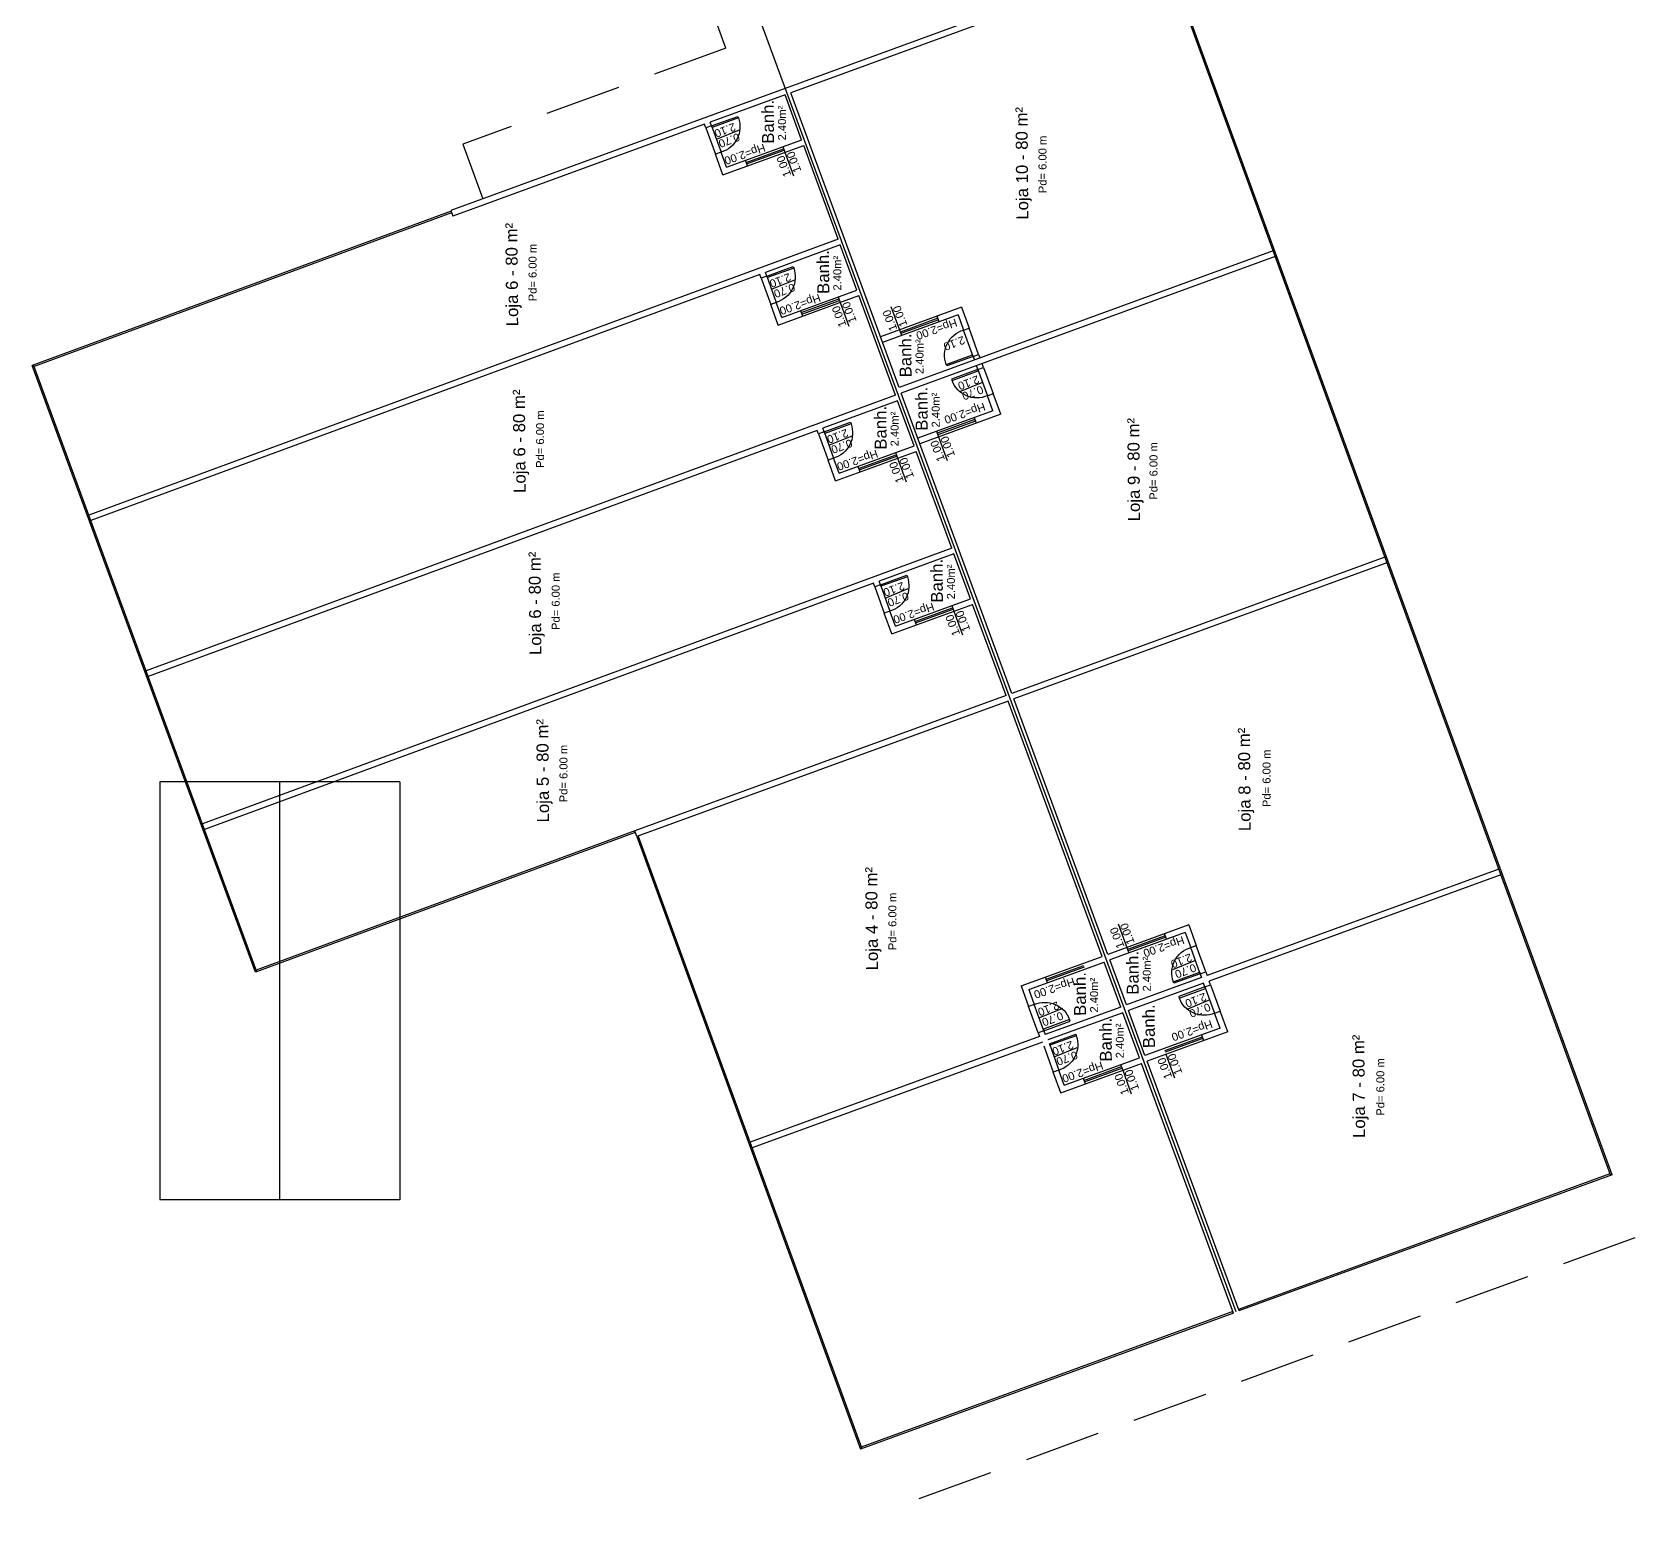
# Model space of a CAD drawing. Header units: millimetres. Extents: x -210 to 1173, y -437 to 320.
# Drawn here: x 1078.51 to 1118.57, y 54.74 to 91.74 of the extents above; entities that cross this region are included whole.
import ezdxf
from ezdxf.enums import TextEntityAlignment as Align

# ---------------------------------------------------------------- set-up
doc = ezdxf.new("R2010")
doc.units = ezdxf.units.MM
doc.header["$LTSCALE"] = 0.3
doc.linetypes.add('DASHED2', pattern=[9.525, 6.35, -3.175])
for name, color, linetype in [('CORTE', 6, 'Continuous'), ('COTAS', 1, 'Continuous'), ('ESQUADRIAS', 3, 'Continuous'), ('PISO', 1, 'Continuous'), ('PROJEÇÃO', 1, 'DASHED2'), ('TEXTOS', 2, 'Continuous'), ('VISTA', 2, 'Continuous')]:
    doc.layers.add(name, color=color, linetype=linetype)
doc.styles.add('2MM 1_100', font='ARIAL.TTF', dxfattribs={"height": 0.2})
doc.styles.add('3MM 1_100', font='ARIAL.TTF', dxfattribs={"height": 0.3})

msp = doc.modelspace()

# ---------------------------------------------------------------- linework, layer by layer
msp.add_line((1108.606, 59.739), (1093.606, 100.448))
at = {"layer": 'CORTE'}
for p, q in [((1106.787, 93.778), (1088.973, 87.278)), ((1106.839, 93.637), (1097.471, 90.219)), ((1097.33, 90.168), (1095.459, 89.485)), ((1097.745, 89.041), (1097.33, 90.168)), ((1100.182, 82.852), (1097.471, 90.219)), ((1095.318, 89.433), (1089.025, 87.137)), ((1095.352, 89.34), (1095.318, 89.433)), ((1095.493, 89.391), (1095.352, 89.34)), ((1095.493, 89.391), (1095.459, 89.485)), ((1095.867, 88.356), (1097.746, 89.041)), ((1095.731, 88.732), (1095.59, 88.681)), ((1095.777, 88.164), (1095.59, 88.681)), ((1095.867, 88.356), (1095.731, 88.732)), ((1095.777, 88.164), (1097.797, 88.9)), ((1098.66, 86.554), (1097.797, 88.9)), ((1088.973, 87.278), (1089.025, 87.137)), ((1098.66, 86.554), (1079.927, 79.662)), ((1098.711, 86.414), (1096.842, 85.726)), ((1099.126, 85.287), (1098.711, 86.414)), ((1109.53, 86.263), (1100.182, 82.852)), ((1109.581, 86.122), (1100.234, 82.711)), ((1096.701, 85.674), (1079.979, 79.521)), ((1096.733, 85.586), (1096.701, 85.674)), ((1096.874, 85.637), (1096.733, 85.586)), ((1096.874, 85.637), (1096.842, 85.726)), ((1097.112, 84.978), (1096.971, 84.927)), ((1097.248, 84.602), (1097.112, 84.978)), ((1097.158, 84.41), (1099.178, 85.146)), ((1097.248, 84.602), (1099.127, 85.287)), ((1100.093, 82.66), (1099.178, 85.146)), ((1097.158, 84.41), (1096.971, 84.927)), ((1101.744, 84.855), (1099.717, 84.115)), ((1101.654, 84.663), (1099.769, 83.974)), ((1101.654, 84.663), (1101.79, 84.286)), ((1101.744, 84.855), (1101.931, 84.337)), ((1101.79, 84.286), (1101.931, 84.337)), ((1102.028, 83.628), (1102.169, 83.679)), ((1102.028, 83.628), (1102.062, 83.534)), ((1102.147, 83.302), (1102.113, 83.396)), ((1102.147, 83.302), (1102.288, 83.354)), ((1102.169, 83.679), (1102.203, 83.585)), ((1102.288, 83.354), (1102.254, 83.447)), ((1100.093, 82.66), (1081.36, 75.767)), ((1102.996, 75.203), (1100.234, 82.711)), ((1102.389, 82.645), (1102.53, 82.697)), ((1102.527, 82.27), (1102.389, 82.645)), ((1102.72, 82.18), (1102.53, 82.697)), ((1100.144, 82.519), (1098.275, 81.831)), ((1100.559, 81.392), (1100.144, 82.519)), ((1102.527, 82.27), (1100.648, 81.585)), ((1102.72, 82.18), (1100.7, 81.444)), ((1098.134, 81.779), (1081.412, 75.626)), ((1098.166, 81.691), (1098.134, 81.779)), ((1098.307, 81.742), (1098.166, 81.691)), ((1098.307, 81.742), (1098.275, 81.831)), ((1098.681, 80.707), (1100.56, 81.392)), ((1098.545, 81.084), (1098.404, 81.033)), ((1098.591, 80.515), (1098.404, 81.033)), ((1098.681, 80.707), (1098.545, 81.084)), ((1098.591, 80.515), (1100.611, 81.251)), ((1101.5, 78.835), (1100.611, 81.251)), ((1101.5, 78.835), (1082.768, 71.943)), ((1101.552, 78.694), (1099.682, 78.007)), ((1101.966, 77.568), (1101.552, 78.694)), ((1112.324, 78.607), (1102.996, 75.203)), ((1112.375, 78.466), (1103.047, 75.066)), ((1099.542, 77.955), (1082.819, 71.802)), ((1099.573, 77.867), (1099.542, 77.955)), ((1099.715, 77.918), (1099.573, 77.867)), ((1099.715, 77.918), (1099.682, 78.007)), ((1099.998, 76.69), (1102.018, 77.427)), ((1100.088, 76.883), (1101.966, 77.568)), ((1102.855, 75.152), (1102.018, 77.427)), ((1099.952, 77.259), (1099.811, 77.208)), ((1099.998, 76.69), (1099.811, 77.208)), ((1100.088, 76.883), (1099.952, 77.259)), ((1102.855, 75.152), (1093.573, 71.764)), ((1102.907, 75.011), (1093.624, 71.624)), ((1105.256, 68.627), (1102.907, 75.011)), ((1105.396, 68.68), (1103.047, 75.066)), ((1100.837, 74.409), (1100.835, 74.415)), ((1100.978, 74.461), (1100.976, 74.466)), ((1093.624, 71.624), (1093.573, 71.764)), ((1115.169, 70.81), (1107.882, 68.151)), ((1115.22, 70.669), (1107.933, 68.013)), ((1107.423, 69.421), (1105.396, 68.68)), ((1107.423, 69.421), (1107.61, 68.903)), ((1107.333, 69.228), (1105.448, 68.539)), ((1107.333, 69.228), (1107.469, 68.852)), ((1103.229, 67.89), (1105.257, 68.627)), ((1105.862, 67.414), (1105.448, 68.539)), ((1107.469, 68.852), (1107.61, 68.903)), ((1103.422, 67.801), (1105.308, 68.486)), ((1105.721, 67.362), (1105.308, 68.486)), ((1107.707, 68.194), (1107.848, 68.245)), ((1107.707, 68.194), (1107.741, 68.099)), ((1107.848, 68.245), (1107.882, 68.151)), ((1103.229, 67.89), (1103.419, 67.373)), ((1103.422, 67.801), (1103.559, 67.425)), ((1107.741, 68.099), (1105.862, 67.414)), ((1107.792, 67.961), (1105.913, 67.276)), ((1107.826, 67.868), (1107.792, 67.961)), ((1107.826, 67.868), (1107.967, 67.919)), ((1107.967, 67.919), (1107.933, 68.013)), ((1103.559, 67.425), (1103.419, 67.373)), ((1105.721, 67.362), (1103.835, 66.674)), ((1105.773, 67.221), (1103.902, 66.539)), ((1106.188, 66.094), (1105.773, 67.221)), ((1106.327, 66.15), (1105.913, 67.276)), ((1108.068, 67.211), (1108.209, 67.262)), ((1108.206, 66.835), (1108.068, 67.211)), ((1108.399, 66.746), (1108.209, 67.262)), ((1103.694, 66.622), (1096.456, 63.981)), ((1103.801, 66.768), (1103.66, 66.716)), ((1103.66, 66.716), (1103.694, 66.622)), ((1103.801, 66.768), (1103.835, 66.674)), ((1108.206, 66.835), (1106.327, 66.15)), ((1108.399, 66.746), (1106.379, 66.01)), ((1103.761, 66.487), (1096.507, 63.84)), ((1104.174, 65.786), (1104.033, 65.735)), ((1104.22, 65.217), (1104.033, 65.735)), ((1104.31, 65.41), (1104.174, 65.786)), ((1104.22, 65.217), (1106.24, 65.954)), ((1104.31, 65.41), (1106.189, 66.095)), ((1108.536, 59.713), (1106.24, 65.954)), ((1108.677, 59.765), (1106.379, 66.01))]:
    msp.add_line(p, q, dxfattribs=at)
at = {"layer": 'COTAS'}
for p, q in [((1096.182, 89.286), (1095.604, 89.052)), ((1097.328, 88.729), (1097.542, 88.141)), ((1097.563, 85.532), (1096.985, 85.298)), ((1098.708, 84.975), (1098.923, 84.387)), ((1099.978, 84.877), (1100.192, 84.288)), ((1102.268, 82.974), (1101.691, 82.74)), ((1098.996, 81.637), (1098.418, 81.403)), ((1101.169, 81.615), (1101.383, 81.027)), ((1100.142, 81.08), (1100.356, 80.492)), ((1100.403, 77.813), (1099.826, 77.579)), ((1101.549, 77.256), (1101.763, 76.667)), ((1105.657, 69.442), (1105.872, 68.854)), ((1107.588, 68.523), (1107.011, 68.289)), ((1104.265, 67.323), (1103.688, 67.089)), ((1107.947, 67.539), (1107.37, 67.305)), ((1104.624, 66.34), (1104.047, 66.106)), ((1106.848, 66.181), (1107.063, 65.592)), ((1105.77, 65.783), (1105.985, 65.194))]:
    msp.add_line(p, q, dxfattribs=at)
at = {"layer": 'ESQUADRIAS'}
for p, q in [((1106.787, 93.778), (1117.963, 63.154)), ((1118, 63.167), (1106.825, 93.792)), ((1088.981, 87.255), (1078.509, 83.402)), ((1088.995, 87.218), (1078.56, 83.378)), ((1084.09, 68.233), (1078.509, 83.402)), ((1084.128, 68.246), (1078.546, 83.416)), ((1093.587, 71.727), (1084.09, 68.233)), ((1093.573, 71.764), (1084.114, 68.284)), ((1093.624, 71.624), (1099.212, 56.311)), ((1093.624, 71.624), (1099.212, 56.311)), ((1093.662, 71.637), (1099.25, 56.325)), ((1117.949, 63.191), (1108.663, 59.802)), ((1118, 63.167), (1108.676, 59.765)), ((1108.536, 59.713), (1099.212, 56.311)), ((1108.522, 59.751), (1099.236, 56.362))]:
    msp.add_line(p, q, dxfattribs=at)
at = {"layer": 'ESQUADRIAS', "extrusion": (4.15812e-17, -1.15185e-16, -1)}
for points in [[(-1096.152, 89.628), (-1096.165, 89.591), (-1095.507, 89.353), (-1095.493, 89.391)], [(-1097.533, 85.874), (-1097.546, 85.837), (-1096.888, 85.599), (-1096.874, 85.637)], [(-1098.966, 81.98), (-1098.979, 81.942), (-1098.321, 81.704), (-1098.307, 81.742)], [(-1100.373, 78.155), (-1100.387, 78.118), (-1099.728, 77.88), (-1099.715, 77.918)], [(-1104.594, 66.682), (-1104.608, 66.645), (-1103.95, 66.407), (-1103.936, 66.445)]]:
    msp.add_lwpolyline(points, close=True, dxfattribs=at)
at = {"layer": 'ESQUADRIAS', "extrusion": (-4.16718e-17, 1.15152e-16, -1)}
for points in [[(-1101.37, 83.39), (-1101.356, 83.428), (-1102.014, 83.666), (-1102.028, 83.628)], [(-1107.049, 67.956), (-1107.035, 67.993), (-1107.694, 68.231), (-1107.707, 68.194)]]:
    msp.add_lwpolyline(points, close=True, dxfattribs=at)
at = {"layer": 'ESQUADRIAS', "extrusion": (4.22879e-17, -1.14928e-16, -1)}
for points in [[(-1101.49, 83.06), (-1101.504, 83.023), (-1102.161, 83.264), (-1102.147, 83.302)], [(-1107.169, 67.626), (-1107.183, 67.588), (-1107.84, 67.83), (-1107.826, 67.868)]]:
    msp.add_lwpolyline(points, close=True, dxfattribs=at)
at = {"layer": 'ESQUADRIAS', "extrusion": (-4.21975e-17, 1.14961e-16, -1)}
msp.add_lwpolyline([(-1104.458, 67.009), (-1104.444, 67.047), (-1103.787, 66.806), (-1103.801, 66.768)], close=True, dxfattribs=at)
at = {"layer": 'PISO', "extrusion": (4.15812e-17, -1.15185e-16, -1)}
for p, q in [((1095.493, 89.391), (1095.731, 88.732)), ((1095.352, 89.34), (1095.59, 88.681)), ((1096.733, 85.586), (1096.971, 84.927)), ((1096.874, 85.637), (1097.112, 84.978)), ((1098.307, 81.742), (1098.545, 81.084)), ((1098.166, 81.691), (1098.404, 81.033)), ((1099.573, 77.867), (1099.811, 77.208)), ((1099.715, 77.918), (1099.952, 77.259)), ((1103.795, 66.394), (1104.033, 65.735)), ((1103.936, 66.445), (1104.174, 65.786))]:
    msp.add_line(p, q, dxfattribs=at)
at = {"layer": 'PISO', "extrusion": (-4.16718e-17, 1.15152e-16, -1)}
for p, q in [((1102.028, 83.628), (1101.79, 84.286)), ((1102.169, 83.679), (1101.931, 84.337)), ((1107.707, 68.194), (1107.469, 68.852)), ((1107.848, 68.245), (1107.61, 68.903))]:
    msp.add_line(p, q, dxfattribs=at)
at = {"layer": 'PISO', "extrusion": (4.22879e-17, -1.14928e-16, -1)}
for p, q in [((1102.288, 83.354), (1102.53, 82.697)), ((1102.147, 83.302), (1102.389, 82.645)), ((1107.826, 67.868), (1108.068, 67.211)), ((1107.967, 67.919), (1108.209, 67.262))]:
    msp.add_line(p, q, dxfattribs=at)
at = {"layer": 'PISO'}
for p, q in [((1087.702, 72.996), (1081.702, 72.996)), ((1081.702, 72.996), (1081.702, 62.546)), ((1084.702, 62.546), (1084.702, 72.996)), ((1087.702, 72.996), (1087.702, 62.546)), ((1087.702, 62.546), (1081.702, 62.546))]:
    msp.add_line(p, q, dxfattribs=at)
at = {"layer": 'PISO', "extrusion": (-4.21975e-17, 1.14961e-16, -1)}
for p, q in [((1103.66, 66.716), (1103.419, 67.373)), ((1103.801, 66.768), (1103.559, 67.425))]:
    msp.add_line(p, q, dxfattribs=at)
at = {"layer": 'PISO', "extrusion": (4.15812e-17, -1.15185e-16, -1)}
for centre in [(-1095.543, 89.366), (-1096.924, 85.612), (-1098.357, 81.718), (-1099.765, 77.893), (-1103.986, 66.42)]:
    msp.add_arc(centre, 0.661, 160.1507, 253.5201, dxfattribs=at)
at = {"layer": 'PISO', "extrusion": (-4.16718e-17, 1.15152e-16, -1)}
for centre in [(-1101.978, 83.653), (-1107.657, 68.218)]:
    msp.add_arc(centre, 0.661, 340.1056, 73.475, dxfattribs=at)
at = {"layer": 'PISO', "extrusion": (4.22879e-17, -1.14928e-16, -1)}
for centre in [(-1102.124, 83.251), (-1107.804, 67.817)]:
    msp.add_arc(centre, 0.661, 246.4294, 339.7988, dxfattribs=at)
at = {"layer": 'PISO', "extrusion": (-4.21975e-17, 1.14961e-16, -1)}
msp.add_arc((-1103.823, 66.819), 0.661, 66.4744, 159.8438, dxfattribs=at)
at = {"layer": 'PROJEÇÃO'}
for p, q in [((1095.853, 91.332), (1095.387, 92.609)), ((1095.853, 91.332), (1089.278, 88.932)), ((1089.278, 88.932), (1089.775, 87.57)), ((1096.355, 88.476), (1097.295, 88.819)), ((1096.369, 88.439), (1097.308, 88.781)), ((1097.276, 88.871), (1097.328, 88.729)), ((1096.336, 88.529), (1096.388, 88.386)), ((1097.736, 84.722), (1098.676, 85.065)), ((1097.75, 84.685), (1098.689, 85.027)), ((1098.657, 85.117), (1098.708, 84.975)), ((1097.717, 84.775), (1097.769, 84.632)), ((1101.152, 84.579), (1100.213, 84.236)), ((1101.166, 84.542), (1100.226, 84.199)), ((1101.185, 84.49), (1101.133, 84.632)), ((1100.192, 84.29), (1100.244, 84.147)), ((1101.117, 81.757), (1101.169, 81.615)), ((1102.076, 82.047), (1101.136, 81.705)), ((1102.089, 82.01), (1101.15, 81.667)), ((1102.057, 82.1), (1102.109, 81.957)), ((1099.169, 80.828), (1100.109, 81.17)), ((1099.183, 80.79), (1100.122, 81.132)), ((1100.09, 81.222), (1100.142, 81.08)), ((1099.15, 80.88), (1099.202, 80.738)), ((1100.576, 77.003), (1101.516, 77.346)), ((1101.497, 77.398), (1101.549, 77.256)), ((1100.557, 77.056), (1100.609, 76.913)), ((1100.59, 76.966), (1101.53, 77.308)), ((1106.831, 69.145), (1105.892, 68.802)), ((1106.845, 69.107), (1105.905, 68.764)), ((1106.864, 69.055), (1106.812, 69.197)), ((1105.871, 68.855), (1105.923, 68.713)), ((1103.892, 67.97), (1103.84, 68.112)), ((1103.859, 68.06), (1104.799, 68.402)), ((1103.873, 68.022), (1104.813, 68.364)), ((1107.755, 66.613), (1106.815, 66.271)), ((1107.769, 66.575), (1106.829, 66.233)), ((1107.736, 66.665), (1107.788, 66.523)), ((1104.798, 65.53), (1105.737, 65.873)), ((1104.812, 65.493), (1105.751, 65.835)), ((1105.718, 65.925), (1105.77, 65.783)), ((1104.779, 65.583), (1104.831, 65.44)), ((1118.573, 61.597), (1099.785, 54.741))]:
    msp.add_line(p, q, dxfattribs=at)
at = {"layer": 'VISTA'}
for p, q in [((1109.53, 86.263), (1109.572, 86.263)), ((1109.581, 86.122), (1109.624, 86.122)), ((1079.927, 79.662), (1079.927, 79.546)), ((1079.979, 79.521), (1079.979, 79.405)), ((1112.324, 78.607), (1112.366, 78.607)), ((1112.375, 78.466), (1112.418, 78.466)), ((1081.36, 75.767), (1081.36, 75.651)), ((1081.412, 75.626), (1081.412, 75.51)), ((1082.768, 71.943), (1082.768, 71.827)), ((1082.819, 71.802), (1082.819, 71.686)), ((1093.587, 71.727), (1093.587, 71.726)), ((1096.456, 63.981), (1096.456, 63.864)), ((1096.507, 63.84), (1096.507, 63.723))]:
    msp.add_line(p, q, dxfattribs=at)

# ---------------------------------------------------------------- texts
at = {"layer": 'TEXTOS'}
for s, height, rotation, style, p in [('Banh.', 0.3, 90.4898, '3MM 1_100', (1096.901, 89.491)), ('2.40m²', 0.2, 90, '2MM 1_100', (1097.254, 89.462)), ('Loja 10 - 80 m²', 0.3, 90.4898, '3MM 1_100', (1103.25, 88.453)), ('2.10', 0.2, 200.7895, '2MM 1_100', (1095.831, 89.28)), ('0.70', 0.2, 200.7895, '2MM 1_100', (1095.934, 89.026)), ('Hp=2.00', 0.2, 199.2834, '2MM 1_100', (1096.326, 88.681)), ('Pd= 6.00 m', 0.2, 90, '2MM 1_100', (1103.765, 88.426)), ('1.00', 0.2, 110.7895, '2MM 1_100', (1097.299, 88.378)), ('1.00', 0.2, 110.7895, '2MM 1_100', (1097.552, 88.485)), ('Loja 6 - 80 m²', 0.3, 90.4898, '3MM 1_100', (1090.499, 85.672)), ('Pd= 6.00 m', 0.2, 90, '2MM 1_100', (1091.019, 85.724)), ('Banh.', 0.3, 90.4898, '3MM 1_100', (1098.282, 85.737)), ('2.40m²', 0.2, 90, '2MM 1_100', (1098.635, 85.708)), ('2.10', 0.2, 200.7895, '2MM 1_100', (1097.212, 85.526)), ('0.70', 0.2, 200.7895, '2MM 1_100', (1097.315, 85.272)), ('Hp=2.00', 0.2, 199.2834, '2MM 1_100', (1097.707, 84.927)), ('1.00', 0.2, 110.7895, '2MM 1_100', (1098.935, 84.727)), ('1.00', 0.2, 110.7895, '2MM 1_100', (1098.68, 84.624)), ('1.00', 0.2, 110.7895, '2MM 1_100', (1099.95, 84.526)), ('1.00', 0.2, 110.7895, '2MM 1_100', (1100.204, 84.629)), ('Hp=2.00', 0.2, 199.2834, '2MM 1_100', (1101.119, 84.306)), ('Banh.', 0.3, 90.4898, '3MM 1_100', (1100.338, 83.65)), ('2.10', 0.2, 200.7895, '2MM 1_100', (1101.559, 83.952)), ('2.40m²', 0.2, 90, '2MM 1_100', (1100.691, 83.621)), ('2.10', 0.2, 200.7895, '2MM 1_100', (1101.918, 82.968)), ('Loja 6 - 80 m²', 0.3, 90.4898, '3MM 1_100', (1090.686, 81.507)), ('Banh.', 0.3, 90.4898, '3MM 1_100', (1100.742, 82.316)), ('2.40m²', 0.2, 90, '2MM 1_100', (1101.096, 82.286)), ('0.70', 0.2, 200.7895, '2MM 1_100', (1102.021, 82.714)), ('Pd= 6.00 m', 0.2, 90, '2MM 1_100', (1091.206, 81.559)), ('Banh.', 0.3, 90.4898, '3MM 1_100', (1099.715, 81.842)), ('2.40m²', 0.2, 90, '2MM 1_100', (1100.068, 81.813)), ('Hp=2.00', 0.2, 199.2834, '2MM 1_100', (1101.825, 82.205)), ('2.10', 0.2, 200.7895, '2MM 1_100', (1098.645, 81.631)), ('Loja 9 - 80 m²', 0.3, 90.4898, '3MM 1_100', (1106.044, 80.796)), ('0.70', 0.2, 200.7895, '2MM 1_100', (1098.748, 81.377)), ('1.00', 0.2, 110.7895, '2MM 1_100', (1101.141, 81.264)), ('1.00', 0.2, 110.7895, '2MM 1_100', (1101.395, 81.367)), ('Pd= 6.00 m', 0.2, 90, '2MM 1_100', (1106.539, 80.763)), ('Hp=2.00', 0.2, 199.2834, '2MM 1_100', (1099.14, 81.033)), ('1.00', 0.2, 110.7895, '2MM 1_100', (1100.113, 80.729)), ('1.00', 0.2, 110.7895, '2MM 1_100', (1100.368, 80.832)), ('Loja 6 - 80 m²', 0.3, 90.4898, '3MM 1_100', (1091.078, 77.454)), ('Banh.', 0.3, 90.4898, '3MM 1_100', (1101.122, 78.018)), ('Pd= 6.00 m', 0.2, 90, '2MM 1_100', (1091.597, 77.506)), ('2.40m²', 0.2, 90, '2MM 1_100', (1101.476, 77.989)), ('2.10', 0.2, 200.7895, '2MM 1_100', (1100.053, 77.807)), ('0.70', 0.2, 200.7895, '2MM 1_100', (1100.156, 77.553)), ('Hp=2.00', 0.2, 199.2834, '2MM 1_100', (1100.547, 77.208)), ('1.00', 0.2, 110.7895, '2MM 1_100', (1101.52, 76.905)), ('1.00', 0.2, 110.7895, '2MM 1_100', (1101.775, 77.008)), ('Loja 5 - 80 m²', 0.3, 90.4898, '3MM 1_100', (1091.272, 73.269)), ('Loja 8 - 80 m²', 0.3, 90.4898, '3MM 1_100', (1108.809, 73.052)), ('Pd= 6.00 m', 0.2, 90, '2MM 1_100', (1091.791, 73.2)), ('Pd= 6.00 m', 0.2, 90, '2MM 1_100', (1109.365, 73.08)), ('Loja 4 - 80 m²', 0.3, 90.4898, '3MM 1_100', (1099.493, 69.571)), ('Pd= 6.00 m', 0.2, 90, '2MM 1_100', (1100.013, 69.502)), ('1.00', 0.2, 110.7895, '2MM 1_100', (1105.629, 69.091)), ('1.00', 0.2, 110.7895, '2MM 1_100', (1105.883, 69.194)), ('Hp=2.00', 0.2, 199.2834, '2MM 1_100', (1106.798, 68.871)), ('Banh.', 0.3, 90.4898, '3MM 1_100', (1106.017, 68.216)), ('2.40m²', 0.2, 90, '2MM 1_100', (1106.371, 68.186)), ('2.10', 0.2, 200.7895, '2MM 1_100', (1107.238, 68.517)), ('Banh.', 0.3, 90.4898, '3MM 1_100', (1104.7, 67.689)), ('0.70', 0.2, 200.7895, '2MM 1_100', (1107.341, 68.263)), ('Hp=2.00', 0.2, 199.2834, '2MM 1_100', (1104.063, 67.836)), ('2.40m²', 0.2, 90, '2MM 1_100', (1105.054, 67.659)), ('2.10', 0.2, 200.7895, '2MM 1_100', (1107.597, 67.534)), ('2.10', 0.2, 200.7895, '2MM 1_100', (1103.915, 67.318)), ('Banh.', 0.3, 90.4898, '3MM 1_100', (1106.421, 66.881)), ('0.70', 0.2, 200.7895, '2MM 1_100', (1107.7, 67.279)), ('0.70', 0.2, 200.7895, '2MM 1_100', (1104.018, 67.063)), ('Banh.', 0.3, 90.4898, '3MM 1_100', (1105.344, 66.545)), ('2.40m²', 0.2, 90, '2MM 1_100', (1105.697, 66.516)), ('Hp=2.00', 0.2, 199.2834, '2MM 1_100', (1107.504, 66.771)), ('2.10', 0.2, 200.7895, '2MM 1_100', (1104.274, 66.334)), ('Loja 7 - 80 m²', 0.3, 90.4898, '3MM 1_100', (1111.669, 65.381)), ('0.70', 0.2, 200.7895, '2MM 1_100', (1104.377, 66.08)), ('1.00', 0.2, 110.7895, '2MM 1_100', (1107.074, 65.933)), ('Hp=2.00', 0.2, 199.2834, '2MM 1_100', (1104.769, 65.735)), ('1.00', 0.2, 110.7895, '2MM 1_100', (1105.996, 65.535)), ('1.00', 0.2, 110.7895, '2MM 1_100', (1106.82, 65.83)), ('Pd= 6.00 m', 0.2, 90, '2MM 1_100', (1112.209, 65.364)), ('1.00', 0.2, 110.7895, '2MM 1_100', (1105.742, 65.432))]:
    msp.add_text(s, height=height, rotation=rotation, dxfattribs=dict(at, style=style)).set_placement(p, align=Align.MIDDLE_CENTER)

doc.saveas('drawing.dxf')
